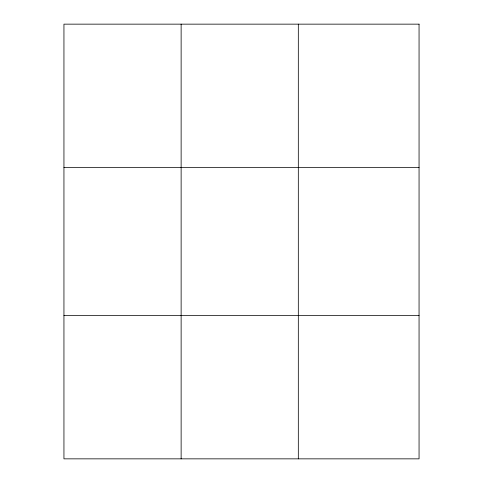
<?xml version="1.0" encoding="UTF-8"?>
<svg xmlns="http://www.w3.org/2000/svg" width="483" height="483" viewBox="0 0 483 483"><rect width="100%" height="100%" fill="white"/><g stroke="black" fill="none" stroke-linecap="round" stroke-linejoin="round"><path stroke-width="0.72" d="M181.131 458.85L181.131 24.15M298.319 458.85L298.319 24.15M63.943 167.601L419.057 167.601M63.943 315.399L419.057 315.399M419.057 24.15L419.057 458.85L63.943 458.85L63.943 24.15L419.057 24.15"/></g></svg>
